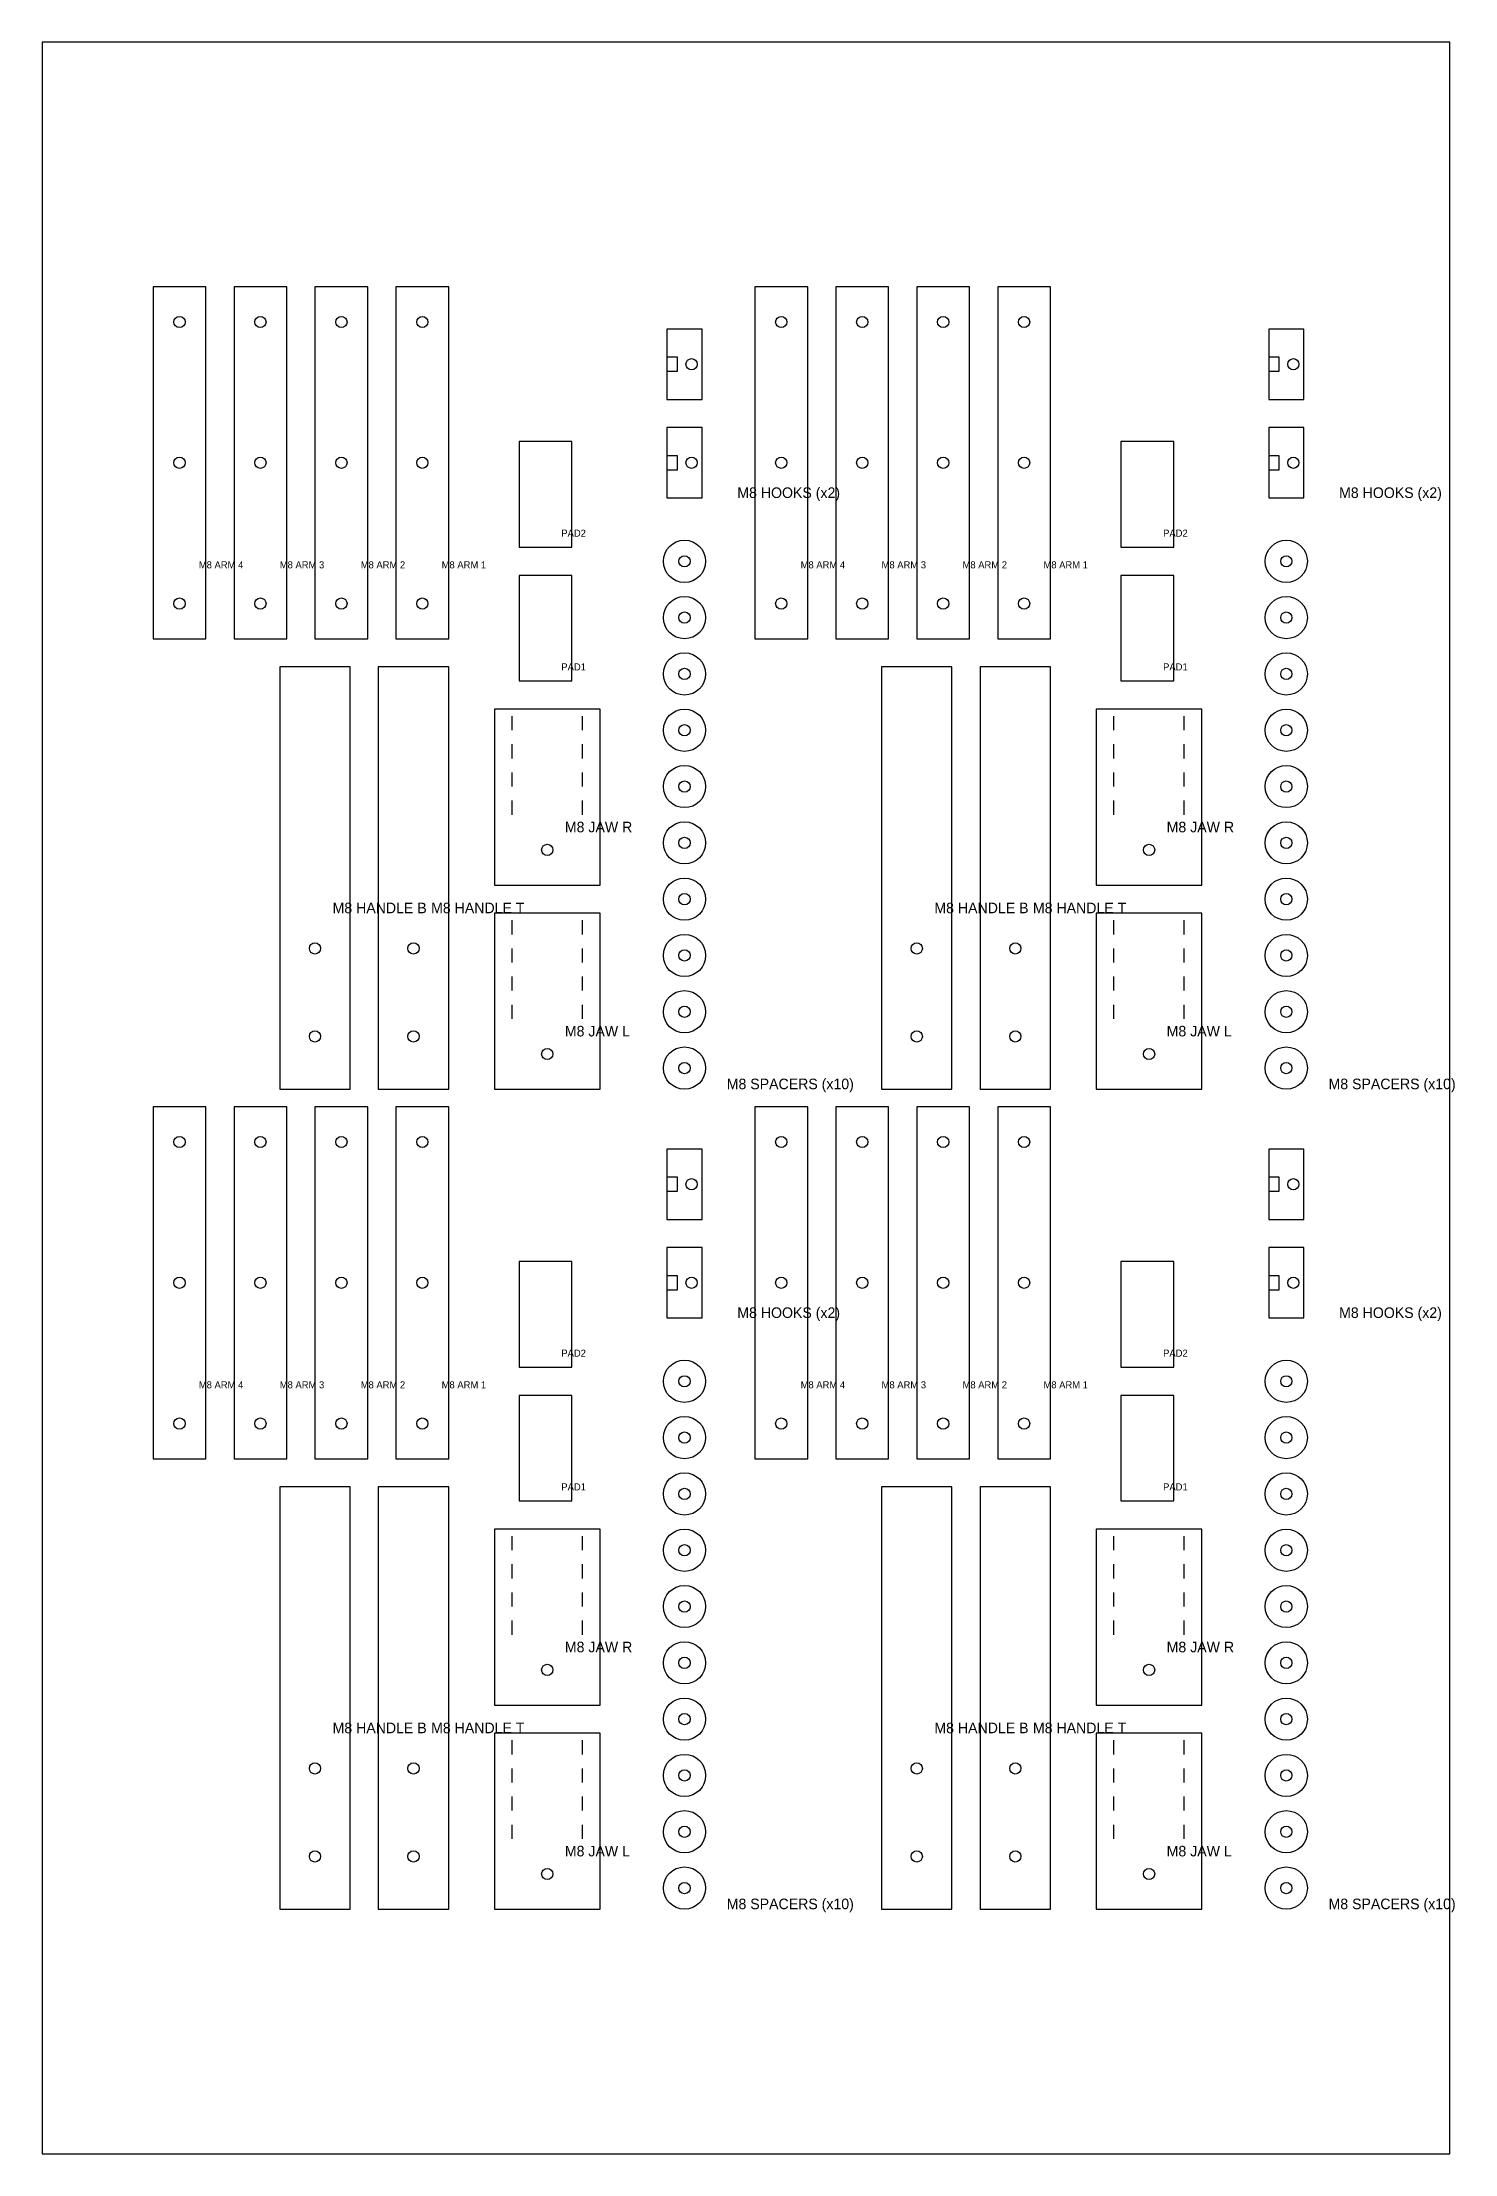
# Model space of a CAD drawing. Header units: metres. Extents: x 0 to 401, y 0 to 600.
import ezdxf

# ---------------------------------------------------------------- set-up
doc = ezdxf.new("R2010")
doc.units = ezdxf.units.M
for name, color, linetype in [('CUTS', 7, 'Continuous'), ('ENGRAVE', 1, 'Continuous'), ('SHEET', 8, 'Continuous')]:
    doc.layers.add(name, color=color, linetype=linetype)

msp = doc.modelspace()

# ---------------------------------------------------------------- linework, layer by layer
at = {"layer": 'CUTS'}
for points in [[(46.5, 430.5), (46.5, 530.5), (31.5, 530.5), (31.5, 430.5)], [(69.5, 430.5), (69.5, 530.5), (54.5, 530.5), (54.5, 430.5)], [(92.5, 430.5), (92.5, 530.5), (77.5, 530.5), (77.5, 430.5)], [(115.5, 430.5), (115.5, 530.5), (100.5, 530.5), (100.5, 430.5)], [(217.5, 430.5), (217.5, 530.5), (202.5, 530.5), (202.5, 430.5)], [(240.5, 430.5), (240.5, 530.5), (225.5, 530.5), (225.5, 430.5)], [(263.5, 430.5), (263.5, 530.5), (248.5, 530.5), (248.5, 430.5)], [(286.5, 430.5), (286.5, 530.5), (271.5, 530.5), (271.5, 430.5)], [(187.5, 498.5), (187.5, 518.5), (177.5, 518.5), (177.5, 498.5)], [(358.5, 498.5), (358.5, 518.5), (348.5, 518.5), (348.5, 498.5)], [(177.5, 506.5), (180.5, 506.5), (180.5, 510.5), (177.5, 510.5)], [(348.5, 506.5), (351.5, 506.5), (351.5, 510.5), (348.5, 510.5)], [(150.5, 456.5), (150.5, 486.5), (135.5, 486.5), (135.5, 456.5)], [(187.5, 470.5), (187.5, 490.5), (177.5, 490.5), (177.5, 470.5)], [(321.5, 456.5), (321.5, 486.5), (306.5, 486.5), (306.5, 456.5)], [(358.5, 470.5), (358.5, 490.5), (348.5, 490.5), (348.5, 470.5)], [(177.5, 478.5), (180.5, 478.5), (180.5, 482.5), (177.5, 482.5)], [(348.5, 478.5), (351.5, 478.5), (351.5, 482.5), (348.5, 482.5)], [(150.5, 418.5), (150.5, 448.5), (135.5, 448.5), (135.5, 418.5)], [(321.5, 418.5), (321.5, 448.5), (306.5, 448.5), (306.5, 418.5)], [(87.5, 302.5), (87.5, 422.5), (67.5, 422.5), (67.5, 302.5)], [(115.5, 302.5), (115.5, 422.5), (95.5, 422.5), (95.5, 302.5)], [(258.5, 302.5), (258.5, 422.5), (238.5, 422.5), (238.5, 302.5)], [(286.5, 302.5), (286.5, 422.5), (266.5, 422.5), (266.5, 302.5)], [(158.5, 360.5), (158.5, 410.5), (128.5, 410.5), (128.5, 360.5)], [(329.5, 360.5), (329.5, 410.5), (299.5, 410.5), (299.5, 360.5)], [(158.5, 302.5), (158.5, 352.5), (128.5, 352.5), (128.5, 302.5)], [(329.5, 302.5), (329.5, 352.5), (299.5, 352.5), (299.5, 302.5)], [(46.5, 197.5), (46.5, 297.5), (31.5, 297.5), (31.5, 197.5)], [(69.5, 197.5), (69.5, 297.5), (54.5, 297.5), (54.5, 197.5)], [(92.5, 197.5), (92.5, 297.5), (77.5, 297.5), (77.5, 197.5)], [(115.5, 197.5), (115.5, 297.5), (100.5, 297.5), (100.5, 197.5)], [(217.5, 197.5), (217.5, 297.5), (202.5, 297.5), (202.5, 197.5)], [(240.5, 197.5), (240.5, 297.5), (225.5, 297.5), (225.5, 197.5)], [(263.5, 197.5), (263.5, 297.5), (248.5, 297.5), (248.5, 197.5)], [(286.5, 197.5), (286.5, 297.5), (271.5, 297.5), (271.5, 197.5)], [(187.5, 265.5), (187.5, 285.5), (177.5, 285.5), (177.5, 265.5)], [(358.5, 265.5), (358.5, 285.5), (348.5, 285.5), (348.5, 265.5)], [(177.5, 273.5), (180.5, 273.5), (180.5, 277.5), (177.5, 277.5)], [(348.5, 273.5), (351.5, 273.5), (351.5, 277.5), (348.5, 277.5)], [(150.5, 223.5), (150.5, 253.5), (135.5, 253.5), (135.5, 223.5)], [(187.5, 237.5), (187.5, 257.5), (177.5, 257.5), (177.5, 237.5)], [(321.5, 223.5), (321.5, 253.5), (306.5, 253.5), (306.5, 223.5)], [(358.5, 237.5), (358.5, 257.5), (348.5, 257.5), (348.5, 237.5)], [(177.5, 245.5), (180.5, 245.5), (180.5, 249.5), (177.5, 249.5)], [(348.5, 245.5), (351.5, 245.5), (351.5, 249.5), (348.5, 249.5)], [(150.5, 185.5), (150.5, 215.5), (135.5, 215.5), (135.5, 185.5)], [(321.5, 185.5), (321.5, 215.5), (306.5, 215.5), (306.5, 185.5)], [(87.5, 69.5), (87.5, 189.5), (67.5, 189.5), (67.5, 69.5)], [(115.5, 69.5), (115.5, 189.5), (95.5, 189.5), (95.5, 69.5)], [(258.5, 69.5), (258.5, 189.5), (238.5, 189.5), (238.5, 69.5)], [(286.5, 69.5), (286.5, 189.5), (266.5, 189.5), (266.5, 69.5)], [(158.5, 127.5), (158.5, 177.5), (128.5, 177.5), (128.5, 127.5)], [(329.5, 127.5), (329.5, 177.5), (299.5, 177.5), (299.5, 127.5)], [(158.5, 69.5), (158.5, 119.5), (128.5, 119.5), (128.5, 69.5)], [(329.5, 69.5), (329.5, 119.5), (299.5, 119.5), (299.5, 69.5)]]:
    msp.add_lwpolyline(points, close=True, dxfattribs=at)
for centre, radius in [((39, 520.5), 1.6), ((62, 520.5), 1.6), ((85, 520.5), 1.6), ((108, 520.5), 1.6), ((210, 520.5), 1.6), ((233, 520.5), 1.6), ((256, 520.5), 1.6), ((279, 520.5), 1.6), ((184.5, 508.5), 1.6), ((355.5, 508.5), 1.6), ((39, 480.5), 1.6), ((62, 480.5), 1.6), ((85, 480.5), 1.6), ((108, 480.5), 1.6), ((184.5, 480.5), 1.6), ((210, 480.5), 1.6), ((233, 480.5), 1.6), ((256, 480.5), 1.6), ((279, 480.5), 1.6), ((355.5, 480.5), 1.6), ((182.5, 452.5), 6), ((353.5, 452.5), 6), ((182.5, 452.5), 1.6), ((353.5, 452.5), 1.6), ((39, 440.5), 1.6), ((62, 440.5), 1.6), ((85, 440.5), 1.6), ((108, 440.5), 1.6), ((182.5, 436.5), 6), ((182.5, 436.5), 1.6), ((210, 440.5), 1.6), ((233, 440.5), 1.6), ((256, 440.5), 1.6), ((279, 440.5), 1.6), ((353.5, 436.5), 6), ((353.5, 436.5), 1.6), ((182.5, 420.5), 6), ((353.5, 420.5), 6), ((182.5, 420.5), 1.6), ((353.5, 420.5), 1.6), ((182.5, 404.5), 6), ((353.5, 404.5), 6), ((182.5, 404.5), 1.6), ((353.5, 404.5), 1.6), ((182.5, 388.5), 6), ((182.5, 388.5), 1.6), ((353.5, 388.5), 6), ((353.5, 388.5), 1.6), ((182.5, 372.5), 6), ((353.5, 372.5), 6), ((143.5, 370.5), 1.6), ((182.5, 372.5), 1.6), ((314.5, 370.5), 1.6), ((353.5, 372.5), 1.6), ((182.5, 356.5), 6), ((353.5, 356.5), 6), ((182.5, 356.5), 1.6), ((353.5, 356.5), 1.6), ((77.5, 342.5), 1.6), ((105.5, 342.5), 1.6), ((182.5, 340.5), 6), ((182.5, 340.5), 1.6), ((248.5, 342.5), 1.6), ((276.5, 342.5), 1.6), ((353.5, 340.5), 6), ((353.5, 340.5), 1.6), ((182.5, 324.5), 6), ((353.5, 324.5), 6), ((182.5, 324.5), 1.6), ((353.5, 324.5), 1.6), ((77.5, 317.5), 1.6), ((105.5, 317.5), 1.6), ((248.5, 317.5), 1.6), ((276.5, 317.5), 1.6), ((143.5, 312.5), 1.6), ((182.5, 308.5), 6), ((314.5, 312.5), 1.6), ((353.5, 308.5), 6), ((182.5, 308.5), 1.6), ((353.5, 308.5), 1.6), ((39, 287.5), 1.6), ((62, 287.5), 1.6), ((85, 287.5), 1.6), ((108, 287.5), 1.6), ((210, 287.5), 1.6), ((233, 287.5), 1.6), ((256, 287.5), 1.6), ((279, 287.5), 1.6), ((184.5, 275.5), 1.6), ((355.5, 275.5), 1.6), ((39, 247.5), 1.6), ((62, 247.5), 1.6), ((85, 247.5), 1.6), ((108, 247.5), 1.6), ((184.5, 247.5), 1.6), ((210, 247.5), 1.6), ((233, 247.5), 1.6), ((256, 247.5), 1.6), ((279, 247.5), 1.6), ((355.5, 247.5), 1.6), ((182.5, 219.5), 6), ((353.5, 219.5), 6), ((182.5, 219.5), 1.6), ((353.5, 219.5), 1.6), ((39, 207.5), 1.6), ((62, 207.5), 1.6), ((85, 207.5), 1.6), ((108, 207.5), 1.6), ((182.5, 203.5), 6), ((182.5, 203.5), 1.6), ((210, 207.5), 1.6), ((233, 207.5), 1.6), ((256, 207.5), 1.6), ((279, 207.5), 1.6), ((353.5, 203.5), 6), ((353.5, 203.5), 1.6), ((182.5, 187.5), 6), ((353.5, 187.5), 6), ((182.5, 187.5), 1.6), ((353.5, 187.5), 1.6), ((182.5, 171.5), 6), ((353.5, 171.5), 6), ((182.5, 171.5), 1.6), ((353.5, 171.5), 1.6), ((182.5, 155.5), 6), ((182.5, 155.5), 1.6), ((353.5, 155.5), 6), ((353.5, 155.5), 1.6), ((182.5, 139.5), 6), ((353.5, 139.5), 6), ((143.5, 137.5), 1.6), ((182.5, 139.5), 1.6), ((314.5, 137.5), 1.6), ((353.5, 139.5), 1.6), ((182.5, 123.5), 6), ((353.5, 123.5), 6), ((182.5, 123.5), 1.6), ((353.5, 123.5), 1.6), ((77.5, 109.5), 1.6), ((105.5, 109.5), 1.6), ((182.5, 107.5), 6), ((182.5, 107.5), 1.6), ((248.5, 109.5), 1.6), ((276.5, 109.5), 1.6), ((353.5, 107.5), 6), ((353.5, 107.5), 1.6), ((182.5, 91.5), 6), ((353.5, 91.5), 6), ((182.5, 91.5), 1.6), ((353.5, 91.5), 1.6), ((77.5, 84.5), 1.6), ((105.5, 84.5), 1.6), ((248.5, 84.5), 1.6), ((276.5, 84.5), 1.6), ((143.5, 79.5), 1.6), ((182.5, 75.5), 6), ((314.5, 79.5), 1.6), ((353.5, 75.5), 6), ((182.5, 75.5), 1.6), ((353.5, 75.5), 1.6)]:
    msp.add_circle(centre, radius, dxfattribs=at)
at = {"layer": 'ENGRAVE'}
for p, q in [((133.5, 404.5), (133.5, 408.5)), ((153.5, 404.5), (153.5, 408.5)), ((304.5, 404.5), (304.5, 408.5)), ((324.5, 404.5), (324.5, 408.5)), ((133.5, 396.5), (133.5, 400.5)), ((153.5, 396.5), (153.5, 400.5)), ((304.5, 396.5), (304.5, 400.5)), ((324.5, 396.5), (324.5, 400.5)), ((133.5, 388.5), (133.5, 392.5)), ((153.5, 388.5), (153.5, 392.5)), ((304.5, 388.5), (304.5, 392.5)), ((324.5, 388.5), (324.5, 392.5)), ((133.5, 380.5), (133.5, 384.5)), ((153.5, 380.5), (153.5, 384.5)), ((304.5, 380.5), (304.5, 384.5)), ((324.5, 380.5), (324.5, 384.5)), ((133.5, 346.5), (133.5, 350.5)), ((153.5, 346.5), (153.5, 350.5)), ((304.5, 346.5), (304.5, 350.5)), ((324.5, 346.5), (324.5, 350.5)), ((133.5, 338.5), (133.5, 342.5)), ((153.5, 338.5), (153.5, 342.5)), ((304.5, 338.5), (304.5, 342.5)), ((324.5, 338.5), (324.5, 342.5)), ((133.5, 330.5), (133.5, 334.5)), ((153.5, 330.5), (153.5, 334.5)), ((304.5, 330.5), (304.5, 334.5)), ((324.5, 330.5), (324.5, 334.5)), ((133.5, 322.5), (133.5, 326.5)), ((153.5, 322.5), (153.5, 326.5)), ((304.5, 322.5), (304.5, 326.5)), ((324.5, 322.5), (324.5, 326.5)), ((133.5, 171.5), (133.5, 175.5)), ((153.5, 171.5), (153.5, 175.5)), ((304.5, 171.5), (304.5, 175.5)), ((324.5, 171.5), (324.5, 175.5)), ((133.5, 163.5), (133.5, 167.5)), ((153.5, 163.5), (153.5, 167.5)), ((304.5, 163.5), (304.5, 167.5)), ((324.5, 163.5), (324.5, 167.5)), ((133.5, 155.5), (133.5, 159.5)), ((153.5, 155.5), (153.5, 159.5)), ((304.5, 155.5), (304.5, 159.5)), ((324.5, 155.5), (324.5, 159.5)), ((133.5, 147.5), (133.5, 151.5)), ((153.5, 147.5), (153.5, 151.5)), ((304.5, 147.5), (304.5, 151.5)), ((324.5, 147.5), (324.5, 151.5)), ((133.5, 113.5), (133.5, 117.5)), ((153.5, 113.5), (153.5, 117.5)), ((304.5, 113.5), (304.5, 117.5)), ((324.5, 113.5), (324.5, 117.5)), ((133.5, 105.5), (133.5, 109.5)), ((153.5, 105.5), (153.5, 109.5)), ((304.5, 105.5), (304.5, 109.5)), ((324.5, 105.5), (324.5, 109.5)), ((133.5, 97.5), (133.5, 101.5)), ((153.5, 97.5), (153.5, 101.5)), ((304.5, 97.5), (304.5, 101.5)), ((324.5, 97.5), (324.5, 101.5)), ((133.5, 89.5), (133.5, 93.5)), ((153.5, 89.5), (153.5, 93.5)), ((304.5, 89.5), (304.5, 93.5)), ((324.5, 89.5), (324.5, 93.5))]:
    msp.add_line(p, q, dxfattribs=at)
at = {"layer": 'SHEET', "color": 8}
msp.add_lwpolyline([(0, 0), (400, 0), (400, 600), (0, 600)], close=True, dxfattribs=at)

# ---------------------------------------------------------------- texts
at = {"layer": 'ENGRAVE'}
for s, height, p in [('M8 HOOKS (x2)', 3, (197.5, 470.5)), ('M8 HOOKS (x2)', 3, (368.5, 470.5)), ('PAD2', 2, (147.5, 459.5)), ('PAD2', 2, (318.5, 459.5)), ('M8 ARM 4', 2, (44.5, 450.5)), ('M8 ARM 3', 2, (67.5, 450.5)), ('M8 ARM 2', 2, (90.5, 450.5)), ('M8 ARM 1', 2, (113.5, 450.5)), ('M8 ARM 4', 2, (215.5, 450.5)), ('M8 ARM 3', 2, (238.5, 450.5)), ('M8 ARM 2', 2, (261.5, 450.5)), ('M8 ARM 1', 2, (284.5, 450.5)), ('PAD1', 2, (147.5, 421.5)), ('PAD1', 2, (318.5, 421.5)), ('M8 JAW R', 3, (148.5, 375.5)), ('M8 JAW R', 3, (319.5, 375.5)), ('M8 HANDLE B', 3, (82.5, 352.5)), ('M8 HANDLE T', 3, (110.5, 352.5)), ('M8 HANDLE B', 3, (253.5, 352.5)), ('M8 HANDLE T', 3, (281.5, 352.5)), ('M8 JAW L', 3, (148.5, 317.5)), ('M8 JAW L', 3, (319.5, 317.5)), ('M8 SPACERS (x10)', 3, (194.5, 302.5)), ('M8 SPACERS (x10)', 3, (365.5, 302.5)), ('M8 HOOKS (x2)', 3, (197.5, 237.5)), ('M8 HOOKS (x2)', 3, (368.5, 237.5)), ('PAD2', 2, (147.5, 226.5)), ('PAD2', 2, (318.5, 226.5)), ('M8 ARM 4', 2, (44.5, 217.5)), ('M8 ARM 3', 2, (67.5, 217.5)), ('M8 ARM 2', 2, (90.5, 217.5)), ('M8 ARM 1', 2, (113.5, 217.5)), ('M8 ARM 4', 2, (215.5, 217.5)), ('M8 ARM 3', 2, (238.5, 217.5)), ('M8 ARM 2', 2, (261.5, 217.5)), ('M8 ARM 1', 2, (284.5, 217.5)), ('PAD1', 2, (147.5, 188.5)), ('PAD1', 2, (318.5, 188.5)), ('M8 JAW R', 3, (148.5, 142.5)), ('M8 JAW R', 3, (319.5, 142.5)), ('M8 HANDLE B', 3, (82.5, 119.5)), ('M8 HANDLE T', 3, (110.5, 119.5)), ('M8 HANDLE B', 3, (253.5, 119.5)), ('M8 HANDLE T', 3, (281.5, 119.5)), ('M8 JAW L', 3, (148.5, 84.5)), ('M8 JAW L', 3, (319.5, 84.5)), ('M8 SPACERS (x10)', 3, (194.5, 69.5)), ('M8 SPACERS (x10)', 3, (365.5, 69.5))]:
    msp.add_text(s, height=height, dxfattribs=at).set_placement(p)

doc.saveas('drawing.dxf')
